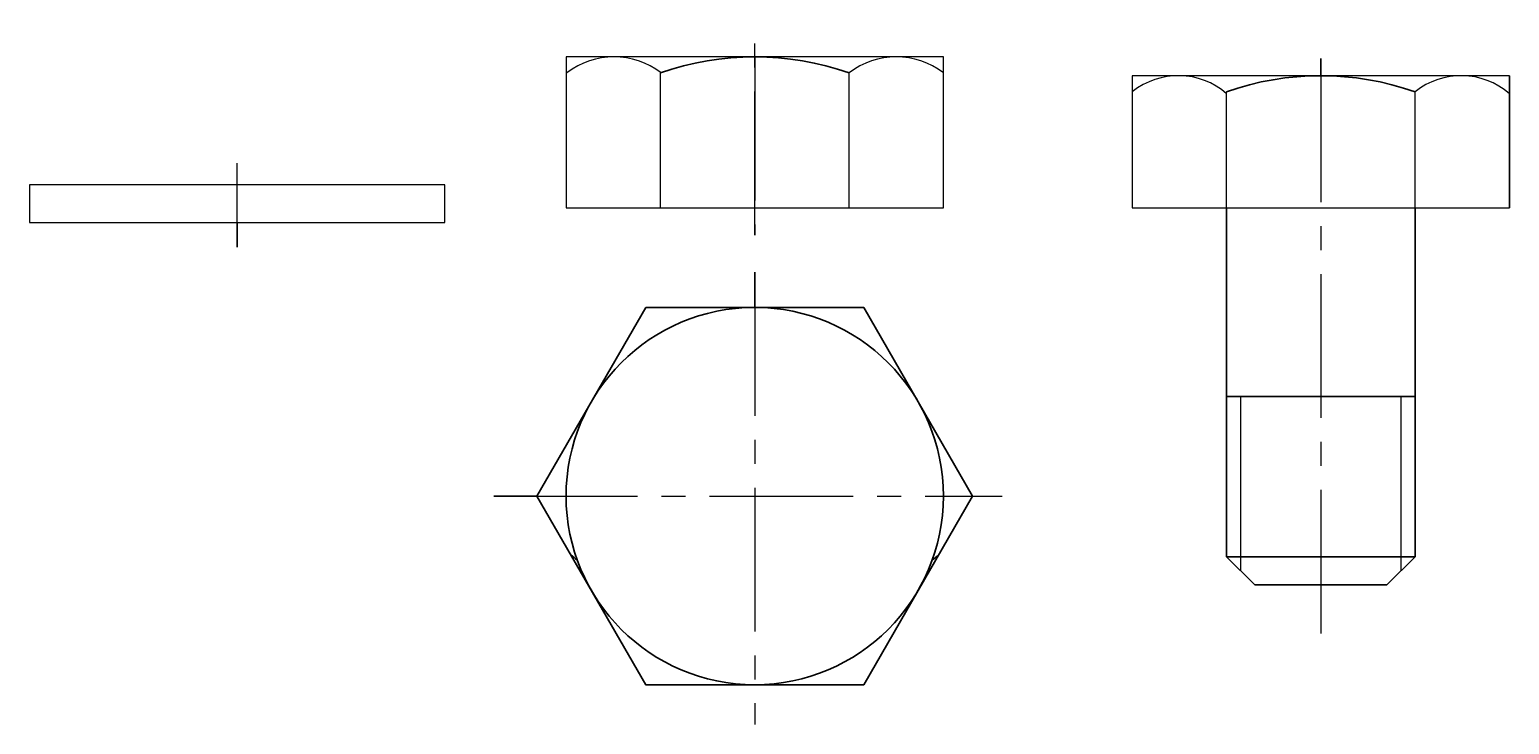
# Model space of a CAD drawing. Header units: millimetres. Extents: x -210 to 222, y -52 to 136.
# Drawn here: x 143.4 to 221.8, y 99.2 to 136.1 of the extents above.
import ezdxf

# ---------------------------------------------------------------- set-up
doc = ezdxf.new("R2010")
doc.units = ezdxf.units.MM
doc.header["$LTSCALE"] = 0.4
doc.linetypes.add('CENTER2', pattern=[28.575, 19.05, -3.175, 3.175, -3.175])
doc.layers.add('中心线', color=1, linetype='CENTER2')
doc.layers.add('细实线', color=3, linetype='Continuous')

# ---------------------------------------------------------------- blocks, each defined once
blk = doc.blocks.new('*U11')
blk.add_lwpolyline([(-11, 0), (11, 0), (11, 2), (-11, 2)], close=True)
at = {"layer": '中心线'}
for p, q in [((0, -1.303), (0, 3.135)), ((0, 0), (0, -1.303))]:
    blk.add_line(p, q, dxfattribs=at)
blk = doc.blocks.new('螺母')
for p, q in [((10, 8), (-10, 8)), ((-10, 8), (-10, 0)), ((10, 0), (10, 8)), ((10, 0), (10, 8)), ((-5, 0), (-5, 7.142)), ((5, 0), (5, 7.142)), ((-10, 0), (10, 0))]:
    blk.add_line(p, q)
at = {"lineweight": 30}
blk.add_lwpolyline([(-5.774, -5.285), (-11.547, -15.285), (-5.774, -25.285), (5.774, -25.285), (11.547, -15.285), (5.774, -5.285)], close=True, dxfattribs=at)
blk.add_circle((0, -15.285), 10, dxfattribs=at)
for start, end in [(70.52878, 109.47122), (229.46439, 231.17559), (308.82441, 310.53561)]:
    blk.add_arc((0, -7), 15, start, end, dxfattribs=at)
at = {"layer": '中心线'}
for p, q in [((0, -1.451), (0, 9.443)), ((0, 8), (0, -1.451)), ((0, -5.285), (0, -3.412)), ((0, -3.412), (0, -27.39))]:
    blk.add_line(p, q, dxfattribs=at)
blk = doc.blocks.new('螺栓')
for p, q in [((10, 7), (-10, 7)), ((-10, 7), (-10, 0)), ((-5, 0), (-5, 6.142)), ((5, 0), (5, 6.142)), ((-10, 0), (10, 0))]:
    blk.add_line(p, q)
at = {"lineweight": 30}
for p, q in [((10, 7), (10, 0)), ((-5, 0), (-5, -18.5)), ((5, 0), (5, -18.5)), ((5, -10), (-5, -10)), ((-5, -18.5), (-3.5, -20)), ((-5, -18.5), (5, -18.5)), ((5, -18.5), (3.5, -20)), ((-3.5, -20), (3.5, -20))]:
    blk.add_line(p, q, dxfattribs=at)
for centre in [(-7.547, 3.104), (7.44, 3.104)]:
    blk.add_arc(centre, 3.897, 48.92367, 128.76512)
blk.add_arc((0, -8), 15, 70.52878, 109.47122, dxfattribs=at)
at = {"layer": '中心线'}
blk.add_line((0, 7), (0, 7.913), dxfattribs=at)
at = {"layer": '细实线'}
for p, q in [((-4.25, -10), (-4.25, -19.25)), ((4.25, -10), (4.25, -19.25))]:
    blk.add_line(p, q, dxfattribs=at)

msp = doc.modelspace()

# ---------------------------------------------------------------- linework, layer by layer
for centre in [(174.347, 130.558), (189.307, 130.558)]:
    msp.add_arc(centre, 4.072, 52.12112, 127.87888)
at = {"layer": '中心线'}
for p, q in [((211.807, 134.542), (211.807, 103.854)), ((170.26, 111.344), (167.978, 111.344)), ((167.978, 111.344), (194.926, 111.344))]:
    msp.add_line(p, q, dxfattribs=at)

# ---------------------------------------------------------------- block references
for name, p in [('螺母', (181.807, 126.629)), ('螺栓', (211.807, 126.629)), ('*U11', (154.373, 125.849))]:
    msp.add_blockref(name, p)

doc.saveas('drawing.dxf')
